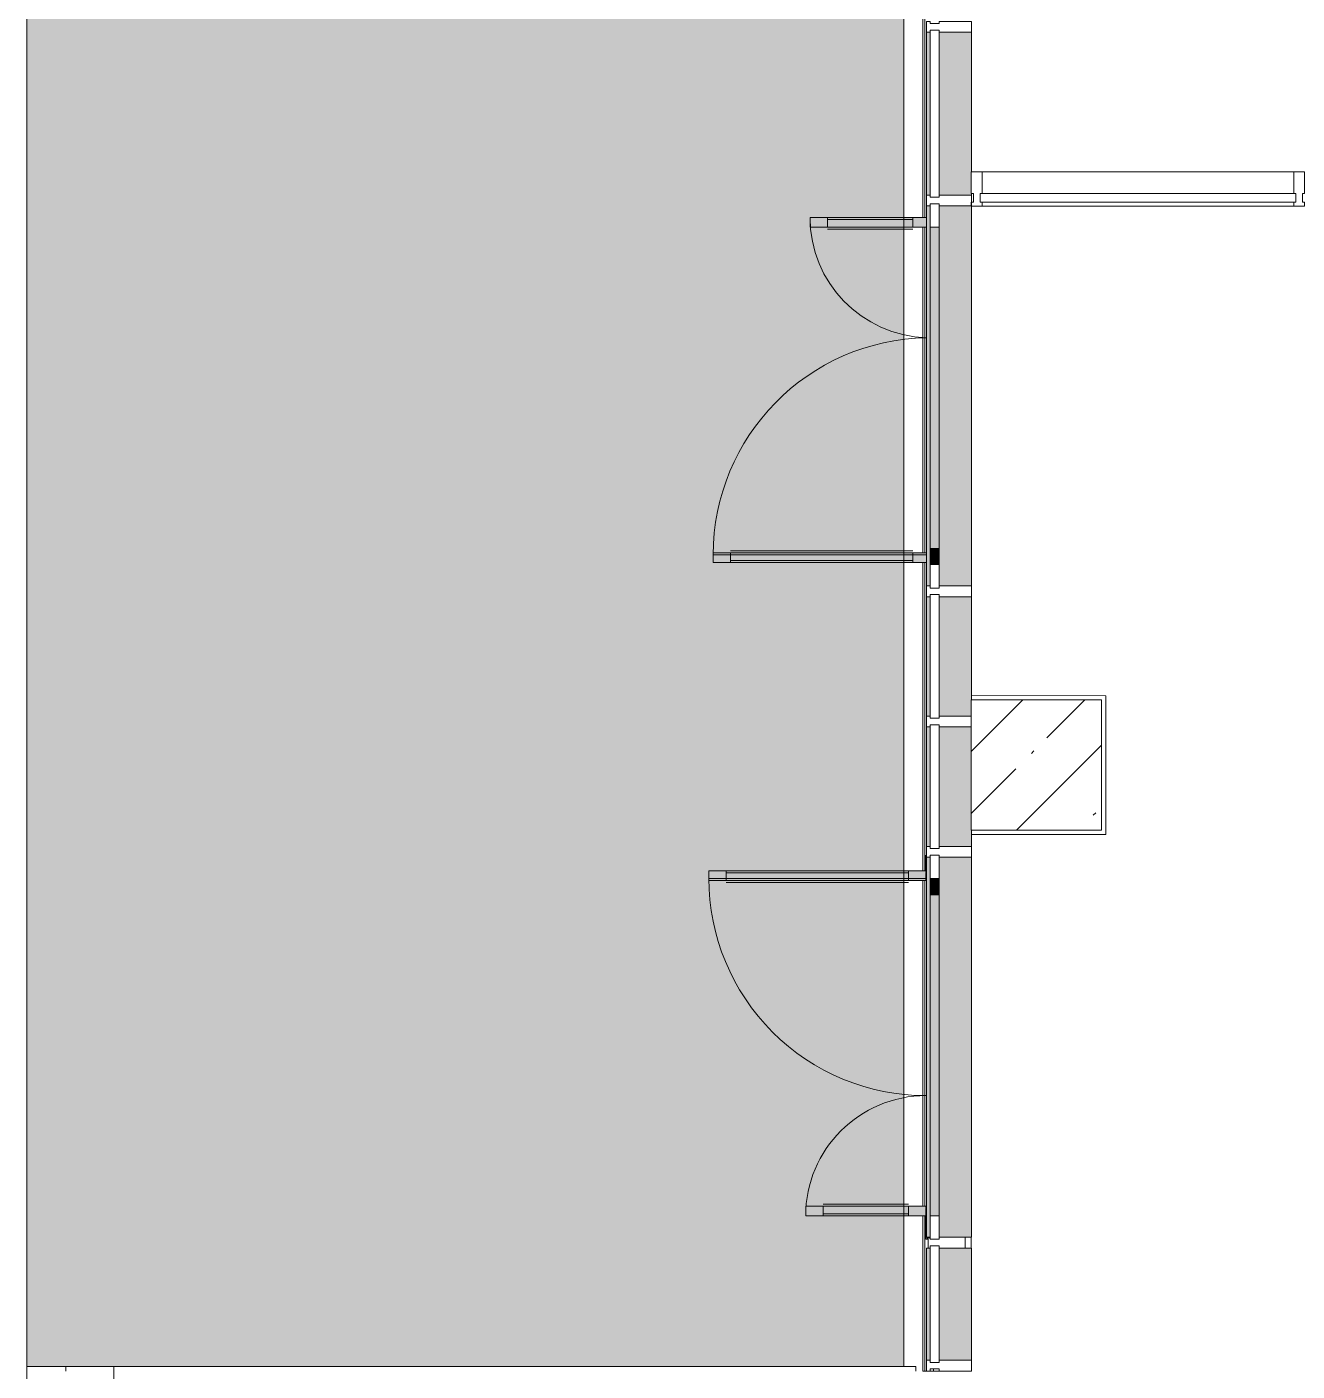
# Model space of a CAD drawing. Header units: millimetres. Extents: x -7229 to 196340, y -8553 to 29000.
# Drawn here: x -290 to 5561, y 15358 to 21550 of the extents above; entities that cross this region are included whole.
import ezdxf

# ---------------------------------------------------------------- set-up
doc = ezdxf.new("R2010")
doc.units = ezdxf.units.MM
doc.linetypes.add('200_ШТРИХ__ш1_п0_6_', pattern=[800, 500, -300])
for name, color, linetype, lineweight in [('A-DETL', 7, 'Continuous', 5), ('A-DETL-MBND-1', 7, '200_ШТРИХ__ш1_п0_6_', 9), ('A-GLAZ-CURT', 7, 'Continuous', 5), ('A-GLAZ-CWMG', 7, 'Continuous', 5), ('A-WALL', 7, 'Continuous', 5), ('S-COLS', 7, 'Continuous', 5), ('Оси', 7, 'Continuous', 9)]:
    doc.layers.add(name, color=color, linetype=linetype, lineweight=lineweight)
doc.layers.add('A-DETL-GENF-1', color=7, linetype='Continuous', lineweight=9, true_color=0xc0c0c0, transparency=0.4)
for name, color, linetype, lineweight, true_color in [('A-DETL-GENF-2', 7, 'Continuous', 5, 0xaaaaaa), ('A-DETL-GENF-3', 7, 'Continuous', 5, 0xe2e2e2), ('A-DOOR-4', 7, 'Continuous', 5, 0xaaaaaa), ('A-FLOR-2', 7, 'Continuous', 5, 0xaaaaaa), ('A-GLAZ-CWMG-1', 7, 'Continuous', 5, 0x383e42)]:
    doc.layers.add(name, color=color, linetype=linetype, lineweight=lineweight, true_color=true_color)

# ---------------------------------------------------------------- blocks, each defined once
blk = doc.blocks.new('Системная панель - Стекло - 40мм-23998915-1_2_3_птичка зашивка')
at = {"layer": 'A-GLAZ-CURT'}
for p, q in [((268.5, 40), (-268.5, 40)), ((-268.5, 40), (-268.5, 0)), ((-268.5, 0), (268.5, 0)), ((268.5, 0), (268.5, 40))]:
    blk.add_line(p, q, dxfattribs=at)
blk = doc.blocks.new('Прямоугольный импост - Импост структурный с накладкой - 190мм-23188488-1_2_3_птичка зашивка')
at = {"layer": 'A-GLAZ-CWMG'}
for p, q in [((-50, 0), (-50, 17)), ((-50, 17), (0, 17)), ((-40, 0), (-50, 0)), ((-40, -40), (-40, 0)), ((0, 0), (-10, 0)), ((-10, 0), (-10, -40)), ((0, 17), (0, 0)), ((-50, -190), (-50, -40)), ((-50, -40), (-40, -40)), ((-10, -40), (0, -40)), ((0, -40), (0, -190)), ((0, -190), (-50, -190))]:
    blk.add_line(p, q, dxfattribs=at)
blk = doc.blocks.new('Прямоугольный импост - Импост структурный с накладкой - 190мм-23190188-1_2_3_птичка зашивка')
at = {"layer": 'A-GLAZ-CWMG-1'}
for points in [[(3861.1, 15408.1), (3871.1, 15408.1), (3871.1, 15925.1), (3854.1, 15925.1), (3854.1, 15408.1)], [(3911.1, 15408.1), (4061.1, 15408.1), (4060, 15925.1), (3911.1, 15925.1), (3911.1, 15505.4)]]:
    blk.add_hatch(color=256, dxfattribs=at).paths.add_polyline_path(points)
at = {"layer": 'A-GLAZ-CWMG'}
for p, q in [((3854.1, 15925.1), (3871.1, 15925.1)), ((3854.1, 15408.1), (3854.1, 15925.1)), ((4031.1, 15925.1), (4061.1, 15925.1)), ((4061.1, 15408.1), (4061.1, 15925.1))]:
    blk.add_line(p, q, dxfattribs=at)
blk = doc.blocks.new('Системная панель - Стекло - 40мм-23189506-1_2_3_птичка зашивка')
at = {"layer": 'A-GLAZ-CURT'}
for p, q in [((727.5, 40), (-727.5, 40)), ((-727.5, 40), (-727.5, 0)), ((-727.5, 0), (727.5, 0)), ((727.5, 0), (727.5, 40))]:
    blk.add_line(p, q, dxfattribs=at)
blk = doc.blocks.new('Прямоугольный импост - Импост структурный с накладкой - 160мм-19877847-1_2_3_птичка зашивка')
at = {"layer": 'A-GLAZ-CWMG'}
for p, q in [((0, 17), (-50, 17)), ((-50, 17), (-50, 0)), ((-50, 0), (-40, 0)), ((-40, 0), (-40, -40)), ((-10, -40), (-10, 0)), ((-10, 0), (0, 0)), ((0, 0), (0, 17)), ((-40, -40), (-50, -40)), ((-50, -40), (-50, -140)), ((0, -40), (-10, -40)), ((0, -140), (0, -40)), ((-50, -140), (0, -140))]:
    blk.add_line(p, q, dxfattribs=at)
blk = doc.blocks.new('Прямоугольный импост - Импост структурный с накладкой - 160мм-23189503-1_2_3_птичка зашивка')
at = {"layer": 'A-GLAZ-CWMG'}
for p, q in [((5545, 20882), (4110, 20882)), ((5545, 20725), (4110, 20725))]:
    blk.add_line(p, q, dxfattribs=at)
blk = doc.blocks.new('Прямоугольный импост - Импост структурный с накладкой - 190мм-23190275-1_2_3_птичка зашивка')
at = {"layer": 'A-GLAZ-CWMG-1'}
for points in [[(3854.1, 15975.1), (3871.1, 15975.1), (3871.1, 16750.1), (3854.1, 16750.1), (3854.1, 15982.1)], [(3871.1, 16073.1), (3911.1, 16073.1), (3910, 16750.1), (3871.1, 16750.1), (3871.1, 16092.2)], [(4031.1, 15975.1), (4061.1, 15975.1), (4060, 16750.1), (3911.1, 16750.1), (3911.1, 15975.1)]]:
    blk.add_hatch(color=256, dxfattribs=at).paths.add_polyline_path(points)
at = {"layer": 'A-GLAZ-CWMG'}
for p, q in [((3854.1, 15975.1), (3854.1, 16750.1)), ((3871.1, 16073.1), (3871.1, 16750.1)), ((3911.1, 16073.1), (3911.1, 16750.1)), ((4061.1, 15975.1), (4061.1, 16750.1)), ((3871.1, 15975.1), (3854.1, 15975.1)), ((4061.1, 15975.1), (4031.1, 15975.1))]:
    blk.add_line(p, q, dxfattribs=at)
blk = doc.blocks.new('Системная панель - Стекло - 40мм-23998919-1_2_3_птичка зашивка')
at = {"layer": 'A-GLAZ-CURT'}
for p, q in [((385, 40), (-385, 40)), ((-385, 40), (-385, 0)), ((385, 0), (385, 40)), ((-385, 0), (385, 0))]:
    blk.add_line(p, q, dxfattribs=at)
blk = doc.blocks.new('Прямоугольный импост - Импост структурный с накладкой - 190мм-23188961-1_2_3_птичка зашивка')
at = {"layer": 'A-GLAZ-CWMG-1'}
for points in [[(3854.1, 21150.1), (3871.1, 21150.1), (3871.1, 21525.1), (3854.1, 21525.1)], [(3911.1, 21150.1), (4061.1, 21150.1), (4060, 21525.1), (3911.1, 21525.1)]]:
    blk.add_hatch(color=256, dxfattribs=at).paths.add_polyline_path(points)
at = {"layer": 'A-GLAZ-CWMG'}
for p, q in [((3854.1, 21150.1), (3854.1, 21525.1)), ((4061.1, 21150.1), (4061.1, 21525.1))]:
    blk.add_line(p, q, dxfattribs=at)
blk = doc.blocks.new('Прямоугольный импост - Импост структурный с накладкой - 190мм-22862219-1_2_3_птичка зашивка')
at = {"layer": 'A-GLAZ-CWMG'}
for p, q in [((-25, 0), (-25, 17)), ((-25, 17), (25, 17)), ((-15, 0), (-25, 0)), ((-15, -40), (-15, 0)), ((25, 0), (15, 0)), ((15, 0), (15, -40)), ((25, 17), (25, 0)), ((-25, -190), (-25, -40)), ((-25, -40), (-15, -40)), ((15, -40), (25, -40)), ((25, -40), (25, -190)), ((25, -190), (-25, -190))]:
    blk.add_line(p, q, dxfattribs=at)
blk = doc.blocks.new('Прямоугольный импост - Импост структурный с накладкой - 190мм-23190277-1_2_3_птичка зашивка')
at = {"layer": 'A-GLAZ-CWMG-1'}
for points in [[(3871.1, 19950.1), (3871.1, 20725.1), (3854.1, 20725.1), (3854.1, 19950.1), (3861.1, 19950.1)], [(4031.1, 19950.1), (4061.1, 19950.1), (4060, 20725.1), (3911.1, 20725), (3911.1, 19950.1)], [(3871.1, 19950.1), (3911.1, 19950.1), (3910, 20627.1), (3871.1, 20627.1), (3871.1, 20200)]]:
    blk.add_hatch(color=256, dxfattribs=at).paths.add_polyline_path(points)
at = {"layer": 'A-GLAZ-CWMG'}
for p, q in [((3854.1, 19950.1), (3854.1, 20725.1)), ((4061.1, 19950.1), (4061.1, 20725.1)), ((3871.1, 19950.1), (3871.1, 20627.1)), ((3911.1, 19950.1), (3911.1, 20627.1))]:
    blk.add_line(p, q, dxfattribs=at)
blk = doc.blocks.new('Прямоугольный импост - Импост структурный с накладкой - 190мм-23188962-1_2_3_птичка зашивка')
at = {"layer": 'A-GLAZ-CWMG-1'}
for points in [[(3861.1, 20775.1), (3871.1, 20775.1), (3871.1, 21150.1), (3854.1, 21150.1), (3854.1, 20775.1)], [(4061.1, 20775.1), (4060, 21150.1), (3911.1, 21150.1), (3911.1, 20775.1), (4060, 20775.1)]]:
    blk.add_hatch(color=256, dxfattribs=at).paths.add_polyline_path(points)
at = {"layer": 'A-GLAZ-CWMG'}
for p, q in [((3854.1, 20775.1), (3854.1, 21150.1)), ((4061.1, 20882), (4061.1, 21150.1)), ((4061.1, 20775.1), (4061.1, 20782))]:
    blk.add_line(p, q, dxfattribs=at)
blk = doc.blocks.new('Прямоугольный импост - Импост структурный с накладкой - 190мм-V40-1_2_3_птичка зашивка')
at = {"layer": 'A-GLAZ-CWMG'}
for p, q in [((-25, 0), (-25, 17)), ((-25, 17), (25, 17)), ((-15, 0), (-25, 0)), ((-15, -40), (-15, 0)), ((25, 17), (25, 0)), ((-25, -190), (-25, -40)), ((-25, -40), (-15, -40)), ((25, -40), (25, -190)), ((25, -190), (-25, -190))]:
    blk.add_line(p, q, dxfattribs=at)
blk = doc.blocks.new('Прямоугольный импост - Импост структурный с накладкой - 160мм-19877843-1_2_3_птичка зашивка')
at = {"layer": 'A-GLAZ-CWMG'}
for p, q in [((-25, 0), (-25, 17)), ((-25, 17), (25, 17)), ((-15, 0), (-25, 0)), ((-15, -40), (-15, 0)), ((25, 0), (15, 0)), ((15, 0), (15, -40)), ((25, 17), (25, 0)), ((-25, -140), (-25, -40)), ((-25, -40), (-15, -40)), ((15, -40), (25, -40)), ((25, -40), (25, -140)), ((25, -140), (-25, -140))]:
    blk.add_line(p, q, dxfattribs=at)
blk = doc.blocks.new('BSC_Колонна _Прямоугольная - 600х600-17858062-1_2_3_птичка зашивка')
at = {"layer": 'S-COLS'}
h = blk.add_hatch(dxfattribs=at)
h.set_pattern_fill('FP_111', color=256, style=0, pattern_type=2)
h.set_pattern_definition([(45, (-4360, -18150), (-285.123, 285.123), []), (45, (-4074.88, -18150), (-285.123, 285.123), [504.031, -100.806, 16.764, -84.042])])
h.paths.add_polyline_path([(300, -300), (300, 300), (-300, 300), (-300, -300), (-151.3, -300)])
for p, q in [((300, 300), (-300, 300)), ((-300, 300), (-300, -300)), ((300, -300), (300, 300)), ((-300, -300), (300, -300))]:
    blk.add_line(p, q, dxfattribs=at)
blk = doc.blocks.new('Прямоугольный импост - Импост структурный с накладкой - 170мм-23186685-1_2_3_птичка зашивка')
at = {"layer": 'A-GLAZ-CWMG'}
for p, q in [((3836.1, 27150.1), (3846.1, 27150.1)), ((3836.1, 20672.1), (3836.1, 27150.1)), ((3846.1, 27150.1), (3854.1, 27150.1)), ((3846.1, 20672.1), (3846.1, 27150.1)), ((3886.1, 27140.1), (3886.1, 27150)), ((3836.1, 19127.1), (3836.1, 20627.1)), ((3846.1, 19127.1), (3846.1, 20627.1)), ((3836.1, 17663.1), (3836.1, 19082.1)), ((3846.1, 17663.1), (3846.1, 19082.1)), ((3836.1, 16118.1), (3836.1, 17618.1)), ((3846.1, 16118.1), (3846.1, 17618.1)), ((3836.1, 15358.1), (3836.1, 16073.1)), ((3846.1, 15358.1), (3846.1, 16073.1)), ((3846.1, 15358.1), (3836.1, 15358.1)), ((3854.1, 15358.1), (3846.1, 15358.1)), ((3886.1, 15358.1), (3871.1, 15358.1)), ((3886.1, 15358.1), (3886.1, 15368.1)), ((3911.1, 15358.1), (3886.1, 15358.1))]:
    blk.add_line(p, q, dxfattribs=at)
blk = doc.blocks.new('Прямоугольный импост - Импост структурный с накладкой - 190мм-23933667-1_2_3_птичка зашивка')
at = {"layer": 'A-GLAZ-CWMG-1'}
for points in [[(3861.1, 19150.1), (3871.1, 19150.1), (3871.1, 19950.1), (3854.1, 19950.1), (3854.1, 19150.1)], [(3871.1, 19150.1), (3911.1, 19150.1), (3910, 19950.1), (3871.1, 19950.1), (3871.1, 19613.1)], [(3911.1, 19150.1), (4061.1, 19150.1), (4060, 19950.1), (3911.1, 19950.1), (3911.1, 19613.1)]]:
    blk.add_hatch(color=256, dxfattribs=at).paths.add_polyline_path(points)
at = {"layer": 'A-GLAZ-CWMG'}
for p, q in [((3854.1, 19150.1), (3854.1, 19950.1)), ((3871.1, 19150.1), (3871.1, 19950.1)), ((3911.1, 19150.1), (3911.1, 19950.1)), ((4061.1, 19150.1), (4061.1, 19950.1))]:
    blk.add_line(p, q, dxfattribs=at)
blk = doc.blocks.new('Прямоугольный импост - Импост структурный с накладкой - 170мм-22968247-1_2_3_птичка зашивка')
at = {"layer": 'A-GLAZ-CWMG'}
for p, q in [((-25, 0), (-25, 10)), ((-25, 10), (25, 10)), ((25, 0), (15, 0)), ((15, 0), (15, -40)), ((25, 10), (25, 0)), ((-25, -160), (-25, -40)), ((15, -40), (25, -40)), ((25, -40), (25, -160)), ((25, -160), (-25, -160))]:
    blk.add_line(p, q, dxfattribs=at)
blk = doc.blocks.new('Прямоугольный импост - Импост структурный с накладкой - 170мм-23186686-1_2_3_птичка зашивка')
at = {"layer": 'A-GLAZ-CWMG'}
for p, q in [((4031.1, 27100.1), (4031.1, 26375.1)), ((3886.1, 15358.1), (3871.1, 15358.1))]:
    blk.add_line(p, q, dxfattribs=at)
blk = doc.blocks.new('Дверь_Витражная_СКБ_2Ст - ВН-1_ ДВН_ДАО_Главный вход_1800 в свету 3-31912953-1_2_3_птичка зашивка')
at = {"layer": 'A-DETL-GENF-3'}
for points in [[(-777, -17), (-822, -17), (-822, -554), (-777, -554), (-777, -25)], [(768, -17), (723, -17), (723, -1000), (768, -1000), (768, -25)]]:
    blk.add_hatch(color=256, dxfattribs=at).paths.add_polyline_path(points)
at = {"layer": 'A-DETL-GENF-2'}
for p, q in [((732, 40), (732, 0)), ((732, 40), (732, 0)), ((-822, -554), (-822, -17)), ((-822, -17), (-822, -554)), ((-777, -554), (-777, -17)), ((-777, -554), (-777, -17)), ((723, -1000), (723, -17)), ((723, -17), (723, -1000)), ((768, -1000), (768, -17)), ((768, -1000), (768, -17)), ((-822, -80), (-777, -80)), ((-812, -474), (-812, -80)), ((-768, -474), (-768, -80)), ((714, -920), (714, -80)), ((768, -80), (723, -80)), ((758, -920), (758, -80)), ((-822, -474), (-777, -474)), ((-822, -554), (-777, -554)), ((-822, -554), (-777, -554)), ((768, -920), (723, -920)), ((768, -1000), (723, -1000)), ((723, -1000), (768, -1000))]:
    blk.add_line(p, q, dxfattribs=at)
at = {"layer": 'A-DOOR-4'}
for p, q in [((-885, 40), (-777, 40)), ((-885, 0), (-885, 40)), ((-777, 40), (-777, 0)), ((777, 40), (885, 40)), ((777, 0), (777, 40)), ((885, 40), (885, 0)), ((-777, 0), (-885, 0)), ((-822, -554), (-822, -17)), ((732, -1000), (732, -17)), ((885, 0), (777, 0))]:
    blk.add_line(p, q, dxfattribs=at)
for centre, radius, start, end in [((-822, 0), 554, 270, 358.19581), ((732, 0), 1000, 180.98524, 270)]:
    blk.add_arc(centre, radius, start, end, dxfattribs=at)
blk = doc.blocks.new('Системная панель - Стекло - 40мм-V134-1_2_3_птичка зашивка')
at = {"layer": 'A-GLAZ-CURT'}
for p, q in [((285, 40), (-285, 40)), ((-285, 40), (-285, 0)), ((-285, 0), (285, 0)), ((285, 0), (285, 40))]:
    blk.add_line(p, q, dxfattribs=at)
blk = doc.blocks.new('Прямоугольный импост - Импост структурный с накладкой - 190мм-V135-1_2_3_птичка зашивка')
at = {"layer": 'A-GLAZ-CWMG-1'}
for points in [[(3861.1, 17775.1), (3871.1, 17775.1), (3871.1, 18325.1), (3854.1, 18325.1), (3854.1, 17775.1)], [(4060, 17775.1), (4061.1, 17775.1), (4060, 18325.1), (3911.1, 18325.1), (3911.1, 17775.1), (4031.1, 17775.1)]]:
    blk.add_hatch(color=256, dxfattribs=at).paths.add_polyline_path(points)
at = {"layer": 'A-GLAZ-CWMG'}
for p, q in [((3854.1, 17775.1), (3854.1, 18325.1)), ((4061.1, 17775.1), (4061.1, 17850))]:
    blk.add_line(p, q, dxfattribs=at)
blk = doc.blocks.new('Прямоугольный импост - Импост структурный с накладкой - 190мм-V136-1_2_3_птичка зашивка')
at = {"layer": 'A-GLAZ-CWMG'}
for p, q in [((-25, 0), (-25, 17)), ((-25, 17), (25, 17)), ((-15, 0), (-25, 0)), ((-15, -40), (-15, 0)), ((25, 0), (15, 0)), ((15, 0), (15, -40)), ((25, 17), (25, 0)), ((-25, -188.9), (-25, -40)), ((-25, -40), (-15, -40)), ((15, -40), (25, -40)), ((25, -40), (25, -188.9))]:
    blk.add_line(p, q, dxfattribs=at)
blk = doc.blocks.new('Дверь_Витражная_СКБ_2Ст - ВН-1_ ДВН_ДАО_Главный вход_1800 в свету 4-31912968-1_2_3_птичка зашивка')
at = {"layer": 'A-DETL-GENF-3'}
h = blk.add_hatch(color=256, dxfattribs=at)
h.paths.add_polyline_path([(885, 0), (875, 0), (875, -10)])
h.paths.add_polyline_path([(885, -10), (875, -10), (875, -17), (885, -17)])
for points in [[(-777, -20), (-777, -17), (-873.2, -20)], [(-768, -25), (-768, -20), (-813, -25), (-813, -1020), (-768, -1020), (-768, -35)], [(777, -20), (732, -25), (732, -574), (777, -574), (777, -25)]]:
    blk.add_hatch(color=256, dxfattribs=at).paths.add_polyline_path(points)
at = {"layer": 'A-DETL-GENF-2'}
for p, q in [((-777, -20), (-885, -20)), ((-885, -20), (-777, -20)), ((-768, -20), (-813, -20)), ((-813, -1020), (-813, -20)), ((-768, -20), (-813, -20)), ((-813, -20), (-813, -1020)), ((-768, -1020), (-768, -20)), ((-768, -1020), (-768, -20)), ((732, -20), (777, -20)), ((732, -574), (732, -20)), ((732, -20), (732, -574)), ((777, -20), (732, -20)), ((777, -574), (777, -20)), ((777, -574), (777, -20)), ((777, -20), (885, -20)), ((777, -20), (885, -20)), ((885, -20), (885, -10)), ((885, -20), (885, -10)), ((-813, -100), (-768, -100)), ((-803, -940), (-803, -100)), ((-759, -940), (-759, -100)), ((723, -494), (723, -100)), ((777, -100), (732, -100)), ((767, -494), (767, -100)), ((777, -494), (732, -494)), ((777, -574), (732, -574)), ((732, -574), (777, -574)), ((-813, -940), (-768, -940)), ((-813, -1020), (-768, -1020)), ((-813, -1020), (-768, -1020))]:
    blk.add_line(p, q, dxfattribs=at)
at = {"layer": 'A-DOOR-4'}
for p, q in [((-885, 40), (-777, 40)), ((-885, 0), (-885, 40)), ((-777, 40), (-777, 0)), ((777, 40), (885, 40)), ((777, 0), (777, 40)), ((885, 40), (885, 0)), ((-777, 0), (-885, 0)), ((-777, -1020), (-777, -20)), ((885, 0), (777, 0)), ((777, -574), (777, -20))]:
    blk.add_line(p, q, dxfattribs=at)
for centre, radius, start, end in [((-777, -20), 1000, 270, 0), ((777, -20), 554, 180, 270)]:
    blk.add_arc(centre, radius, start, end, dxfattribs=at)
blk = doc.blocks.new('Прямоугольный импост - Импост структурный с накладкой - 190мм-23933759-1_2_3_птичка зашивка')
at = {"layer": 'A-GLAZ-CWMG-1'}
for points in [[(3861.1, 17550.1), (3871.1, 17550.1), (3871.1, 17725.1), (3854.1, 17725.1), (3854.1, 17550.1)], [(4061.1, 17550.1), (4060, 17725.1), (3911.1, 17725.1), (3911.1, 17550.1), (4060, 17550.1)], [(3911.1, 17550.1), (3910, 17627.1), (3871.1, 17627.1), (3871.1, 17550.1), (3910, 17550.1)]]:
    blk.add_hatch(color=256, dxfattribs=at).paths.add_polyline_path(points)
at = {"layer": 'A-GLAZ-CWMG'}
for p, q in [((3854.1, 17550.1), (3854.1, 17725.1)), ((4061.1, 17550.1), (4061.1, 17725.1)), ((3871.1, 17550.1), (3871.1, 17627.1)), ((3911.1, 17550.1), (3911.1, 17627.1))]:
    blk.add_line(p, q, dxfattribs=at)
blk = doc.blocks.new('Прямоугольный импост - Импост структурный с накладкой - 190мм-23933741-1_2_3_птичка зашивка')
at = {"layer": 'A-GLAZ-CWMG'}
for p, q in [((-25, 0), (-25, 17)), ((-25, 17), (25, 17)), ((-15, 0), (-25, 0)), ((-15, -40), (-15, 0)), ((25, 17), (25, 0)), ((-25, -190), (-25, -40)), ((-25, -40), (-15, -40)), ((25, -40), (25, -190)), ((25, -190), (-25, -190))]:
    blk.add_line(p, q, dxfattribs=at)
blk = doc.blocks.new('Системная панель - Стекло - 40мм-V141-1_2_3_птичка зашивка')
at = {"layer": 'A-GLAZ-CURT'}
for p, q in [((285, 40), (-285, 40)), ((-285, 40), (-285, 0)), ((-285, 0), (285, 0)), ((285, 0), (285, 40))]:
    blk.add_line(p, q, dxfattribs=at)
blk = doc.blocks.new('Прямоугольный импост - Импост структурный с накладкой - 190мм-V142-1_2_3_птичка зашивка')
at = {"layer": 'A-GLAZ-CWMG-1'}
for points in [[(3861.1, 18375.1), (3871.1, 18375.1), (3871.1, 18925.1), (3854.1, 18925.1), (3854.1, 18375.1)], [(3911.1, 18375.1), (4060, 18375.1), (4060, 18925.1), (3911.1, 18925.1), (3911.1, 18439.5)]]:
    blk.add_hatch(color=256, dxfattribs=at).paths.add_polyline_path(points)
at = {"layer": 'A-GLAZ-CWMG'}
for p, q in [((3854.1, 18375.1), (3854.1, 18925.1)), ((4061.1, 18450), (4061.1, 18925.1))]:
    blk.add_line(p, q, dxfattribs=at)
blk = doc.blocks.new('Прямоугольный импост - Импост структурный с накладкой - 190мм-V143-1_2_3_птичка зашивка')
at = {"layer": 'A-GLAZ-CWMG'}
for p, q in [((-25, 0), (-25, 17)), ((-25, 17), (25, 17)), ((25, 0), (15, 0)), ((15, 0), (15, -40)), ((25, 17), (25, 0)), ((-25, -190), (-25, -40)), ((15, -40), (25, -40)), ((25, -40), (25, -190)), ((25, -190), (-25, -190))]:
    blk.add_line(p, q, dxfattribs=at)
blk = doc.blocks.new('Прямоугольный импост - Импост структурный с накладкой - 190мм-23933668-1_2_3_птичка зашивка')
at = {"layer": 'A-GLAZ-CWMG-1'}
for points in [[(3871.1, 18975.1), (3871.1, 19150.1), (3854.1, 19150.1), (3854.1, 18975.1), (3861.1, 18975.1)], [(3910, 19073.1), (3911.1, 19073.1), (3910, 19150.1), (3871.1, 19150.1), (3871.1, 19073.1), (3886.1, 19073.1)], [(3911.1, 18975.1), (4061.1, 18975.1), (4060, 19150.1), (3911.1, 19150.1), (3911.1, 19073.1)]]:
    blk.add_hatch(color=256, dxfattribs=at).paths.add_polyline_path(points)
at = {"layer": 'A-GLAZ-CWMG'}
for p, q in [((3854.1, 18975.1), (3854.1, 19150.1)), ((3871.1, 19073.1), (3871.1, 19150.1)), ((3911.1, 19073.1), (3911.1, 19150.1)), ((4061.1, 18975.1), (4061.1, 19150.1))]:
    blk.add_line(p, q, dxfattribs=at)

msp = doc.modelspace()

# ---------------------------------------------------------------- hatches: boundary and pattern name
at = {"layer": 'A-DETL-GENF-1'}
msp.add_hatch(color=256, dxfattribs=at).paths.add_polyline_path([(-290, 15380), (3749.1, 15380), (3749.1, 16073.1), (3297.1, 16073.1), (3297.1, 16118.1), (3749.1, 16118.1), (3749.1, 17618.1), (2851.1, 17618.1), (2851.1, 17663.1), (3749.1, 17663.1), (3749.1, 19082.1), (2871.1, 19082.1), (2871.1, 19127.1), (3749.1, 19127.1), (3749.1, 20627.1), (3317.1, 20627.1), (3317.1, 20672.1), (3749.1, 20672.1), (3749.1, 27252), (-290, 27252), (-290, 17265.9)])

# ---------------------------------------------------------------- linework, layer by layer
at = {"layer": 'A-DETL'}
for p, q in [((-290, 27252), (-290, 15380)), ((3749.1, 15380), (3749.1, 27252)), ((-290, 15380), (3749.1, 15380))]:
    msp.add_line(p, q, dxfattribs=at)
at = {"layer": 'A-DETL-MBND-1'}
msp.add_line((4060, 15975.1), (4060, 15925.1), dxfattribs=at)
at = {"layer": 'A-FLOR-2'}
for p, q in [((4061.1, 18470.3), (4680, 18469.2)), ((4680, 18469.2), (4680, 17830)), ((4680, 17830), (4061.1, 17830)), ((4060, 15975.1), (4060, 15925.1))]:
    msp.add_line(p, q, dxfattribs=at)
at = {"layer": 'A-WALL'}
for p, q in [((-290, 7205), (-290, 15380)), ((-290, 15380), (3805, 15380)), ((-110, 15380), (-110, 15358)), ((3805, 15357.7), (3805, 15380))]:
    msp.add_line(p, q, dxfattribs=at)
at = {"layer": 'Оси'}
msp.add_line((110, 5439), (110, 15380), dxfattribs=at)

# ---------------------------------------------------------------- block references
at = {"layer": 'A-DOOR-4', "rotation": 269.9999999999999}
for name, p in [('Дверь_Витражная_СКБ_2Ст - ВН-1_ ДВН_ДАО_Главный вход_1800 в свету 3-31912953-1_2_3_птичка зашивка', (3871.1, 19850.1)), ('Дверь_Витражная_СКБ_2Ст - ВН-1_ ДВН_ДАО_Главный вход_1800 в свету 4-31912968-1_2_3_птичка зашивка', (3871.1, 16850.1))]:
    msp.add_blockref(name, p, dxfattribs=at)
at = {"layer": 'A-GLAZ-CURT', "rotation": 269.9999999999999}
for name, p in [('Системная панель - Стекло - 40мм-23998919-1_2_3_птичка зашивка', (3871.1, 21150.1)), ('Системная панель - Стекло - 40мм-V141-1_2_3_птичка зашивка', (3871.1, 18650.1)), ('Системная панель - Стекло - 40мм-V134-1_2_3_птичка зашивка', (3871.1, 18050.1)), ('Системная панель - Стекло - 40мм-23998915-1_2_3_птичка зашивка', (3871.1, 15666.6))]:
    msp.add_blockref(name, p, dxfattribs=at)
at = {"layer": 'A-GLAZ-CURT'}
msp.add_blockref('Системная панель - Стекло - 40мм-23189506-1_2_3_птичка зашивка', (4827.5, 20742), dxfattribs=at)
at = {"layer": 'A-GLAZ-CWMG'}
for name, p in [('Прямоугольный импост - Импост структурный с накладкой - 170мм-23186685-1_2_3_птичка зашивка', (0, 0)), ('Прямоугольный импост - Импост структурный с накладкой - 170мм-23186686-1_2_3_птичка зашивка', (0, 0)), ('Прямоугольный импост - Импост структурный с накладкой - 190мм-23188961-1_2_3_птичка зашивка', (0, 0)), ('Прямоугольный импост - Импост структурный с накладкой - 190мм-23188962-1_2_3_птичка зашивка', (0, 0)), ('Прямоугольный импост - Импост структурный с накладкой - 160мм-23189503-1_2_3_птичка зашивка', (0, 0)), ('Прямоугольный импост - Импост структурный с накладкой - 190мм-23190277-1_2_3_птичка зашивка', (0, 0)), ('Прямоугольный импост - Импост структурный с накладкой - 190мм-23933667-1_2_3_птичка зашивка', (0, 0)), ('Прямоугольный импост - Импост структурный с накладкой - 190мм-23933668-1_2_3_птичка зашивка', (0, 0)), ('Прямоугольный импост - Импост структурный с накладкой - 190мм-V142-1_2_3_птичка зашивка', (0, 0)), ('Прямоугольный импост - Импост структурный с накладкой - 190мм-V135-1_2_3_птичка зашивка', (0, 0)), ('Прямоугольный импост - Импост структурный с накладкой - 190мм-23933759-1_2_3_птичка зашивка', (0, 0)), ('Прямоугольный импост - Импост структурный с накладкой - 190мм-23933667-1_2_3_птичка зашивка', (0, -2400)), ('Прямоугольный импост - Импост структурный с накладкой - 190мм-23190275-1_2_3_птичка зашивка', (0, 0)), ('Прямоугольный импост - Импост структурный с накладкой - 190мм-23190188-1_2_3_птичка зашивка', (0, 0))]:
    msp.add_blockref(name, p, dxfattribs=at)
at = {"layer": 'A-GLAZ-CWMG', "extrusion": (0, 0, -1)}
for name, p, rotation in [('Прямоугольный импост - Импост структурный с накладкой - 190мм-22862219-1_2_3_птичка зашивка', (-3871.1, 21550.1), 270.0000000000001), ('Прямоугольный импост - Импост структурный с накладкой - 160мм-19877843-1_2_3_птичка зашивка', (-5570, 20742), 180), ('Прямоугольный импост - Импост структурный с накладкой - 190мм-V40-1_2_3_птичка зашивка', (-3871.1, 20750.1), 270.0000000000001), ('Прямоугольный импост - Импост структурный с накладкой - 190мм-V143-1_2_3_птичка зашивка', (-3871.1, 18950.1), 270.0000000000001), ('Прямоугольный импост - Импост структурный с накладкой - 190мм-V136-1_2_3_птичка зашивка', (-3871.1, 18350.1), 270.0000000000001), ('Прямоугольный импост - Импост структурный с накладкой - 190мм-23933741-1_2_3_птичка зашивка', (-3871.1, 17750.1), 270.0000000000001), ('Прямоугольный импост - Импост структурный с накладкой - 170мм-22968247-1_2_3_птичка зашивка', (-3871.1, 15950.1), 270.0000000000001), ('Прямоугольный импост - Импост структурный с накладкой - 190мм-23188488-1_2_3_птичка зашивка', (-3871.1, 15358.1), 270.0000000000001)]:
    msp.add_blockref(name, p, dxfattribs=dict(at, rotation=rotation))
at = {"layer": 'A-GLAZ-CWMG', "rotation": 180}
msp.add_blockref('Прямоугольный импост - Импост структурный с накладкой - 160мм-19877847-1_2_3_птичка зашивка', (4060, 20742), dxfattribs=at)
at = {"layer": 'S-COLS'}
msp.add_blockref('BSC_Колонна _Прямоугольная - 600х600-17858062-1_2_3_птичка зашивка', (4360, 18150), dxfattribs=at)

doc.saveas('drawing.dxf')
